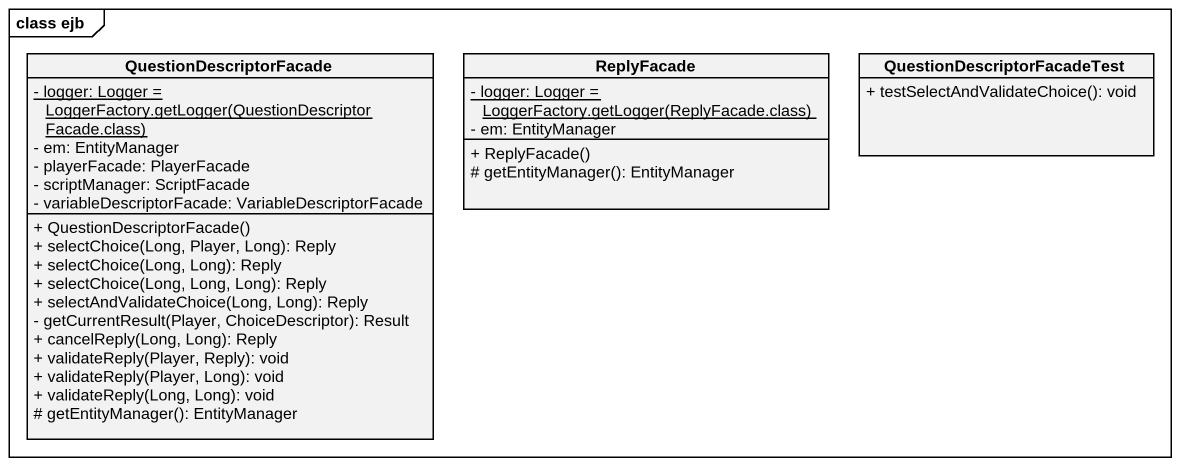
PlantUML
@startuml
mainframe class ejb
hide circle
hide empty members
skinparam classAttributeIconSize 0
class QuestionDescriptorFacade {
  {static} {field} - logger: Logger = LoggerFactory.getLogger(QuestionDescriptorFacade.class)
  - em: EntityManager
  - playerFacade: PlayerFacade
  - scriptManager: ScriptFacade
  - variableDescriptorFacade: VariableDescriptorFacade
  + QuestionDescriptorFacade()
  + selectChoice(Long, Player, Long): Reply
  + selectChoice(Long, Long): Reply
  + selectChoice(Long, Long, Long): Reply
  + selectAndValidateChoice(Long, Long): Reply
  - getCurrentResult(Player, ChoiceDescriptor): Result
  + cancelReply(Long, Long): Reply
  + validateReply(Player, Reply): void
  + validateReply(Player, Long): void
  + validateReply(Long, Long): void
  # getEntityManager(): EntityManager
}
class ReplyFacade {
  {static} {field} - logger: Logger = LoggerFactory.getLogger(ReplyFacade.class)
  - em: EntityManager
  + ReplyFacade()
  # getEntityManager(): EntityManager
}
class QuestionDescriptorFacadeTest {
  + testSelectAndValidateChoice(): void
}
@enduml
